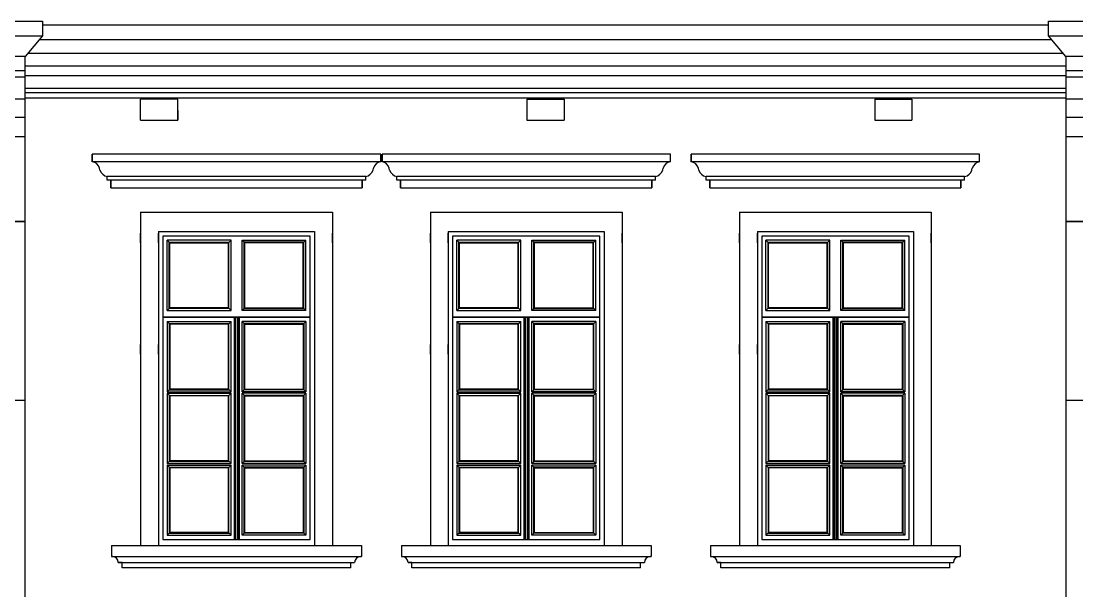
# Model space of a CAD drawing. Header units: millimetres. Extents: x 60 to 102290, y 34 to 65730.
# Drawn here: x 21996 to 29099, y 39121 to 42952 of the extents above; entities that cross this region are included whole.
import ezdxf

# ---------------------------------------------------------------- set-up
doc = ezdxf.new("R2010")
doc.units = ezdxf.units.MM

# ---------------------------------------------------------------- blocks, each defined once
blk = doc.blocks.new('98')
at = {"color": 7, "lineweight": 30, "ltscale": 100}
for p, q in [((206346.7, 160363.1), (206346.7, 160461.5)), ((206346.7, 160461.5), (206726.7, 160461.5)), ((206726.7, 160461.5), (206726.7, 160363.1)), ((206461.7, 160223.1), (206346.7, 160363.1)), ((206726.7, 160363.1), (206611.7, 160223.1)), ((206461.7, 160223.1), (206461.7, 151895.2)), ((206461.7, 160223.1), (206461.7, 159114)), ((206611.7, 160223.1), (206461.7, 160223.1)), ((206611.7, 151895.2), (206611.7, 160223.1)), ((206461.7, 160130.4), (206611.7, 160130.4)), ((206461.7, 160087.9), (206611.7, 160087.9)), ((206461.7, 159938.7), (206611.7, 159938.7)), ((206461.7, 159685.9), (206611.7, 159685.9)), ((206461.7, 159114), (206611.7, 159114)), ((206611.7, 159114), (206461.7, 159114)), ((206461.7, 157914), (206611.7, 157914))]:
    blk.add_line(p, q, dxfattribs=at)
at = {"color": 7, "lineweight": 25, "ltscale": 100}
for p, q in [((206461.7, 159816.4), (206611.7, 159816.4)), ((206461.7, 157914), (206461.7, 156714))]:
    blk.add_line(p, q, dxfattribs=at)
at = {"color": 7, "lineweight": 30, "ltscale": 100}
blk.add_lwpolyline([(206346.7, 160363.1), (206726.7, 160363.1)], dxfattribs=at)

msp = doc.modelspace()

# ---------------------------------------------------------------- linework, layer by layer
at = {"ltscale": 100}
for p, q in [((22139.3, 42927.8), (28909.1, 42927.8)), ((22118.2, 42827.8), (28930.2, 42827.8)), ((22043.5, 42736.9), (29004.9, 42736.9)), ((22024.3, 42651.9), (29024.1, 42651.9)), ((22024.3, 42586.9), (29024.1, 42586.9)), ((22024.3, 42501.9), (29024.1, 42501.9)), ((22024.3, 42471.9), (29024.1, 42471.9)), ((22024.3, 42436.9), (29024.1, 42436.9)), ((23049.4, 42426.9), (22799.4, 42426.9)), ((22799.4, 42286.9), (22799.4, 42426.9)), ((23049.4, 42286.9), (23049.4, 42426.9)), ((25399.4, 42426.9), (25399.4, 42286.9)), ((25399.4, 42426.9), (25649.4, 42426.9)), ((25649.4, 42426.9), (25649.4, 42286.9)), ((27739.7, 42426.9), (27739.7, 42286.9)), ((27739.7, 42426.9), (27989.7, 42426.9)), ((27989.7, 42426.9), (27989.7, 42286.9)), ((23049.5, 42351.9), (23049.5, 42286.9)), ((27739.4, 42351.9), (27739.4, 42286.9)), ((27739.7, 42351.9), (27739.4, 42351.9)), ((22799.4, 42286.9), (23049.4, 42286.9)), ((25399.4, 42286.9), (25649.4, 42286.9)), ((27739.7, 42286.9), (27989.7, 42286.9)), ((22475.1, 42056.9), (22475.1, 42006.9)), ((24415.1, 42056.9), (22475.1, 42056.9)), ((22475.1, 42006.9), (22475.1, 42056.9)), ((24415.1, 42006.9), (24415.1, 42056.9)), ((24424.1, 42056.9), (24424.1, 42006.9)), ((26364.1, 42056.9), (24424.1, 42056.9)), ((24424.1, 42006.9), (24424.1, 42056.9)), ((26364.1, 42006.9), (26364.1, 42056.9)), ((26504.1, 42056.9), (26504.1, 42006.9)), ((28444.1, 42056.9), (26504.1, 42056.9)), ((26504.1, 42006.9), (26504.1, 42056.9)), ((28444.1, 42006.9), (28444.1, 42056.9)), ((24415.1, 42006.9), (22475.1, 42006.9)), ((26364.1, 42006.9), (24424.1, 42006.9)), ((28444.1, 42006.9), (26504.1, 42006.9)), ((22526.4, 41950.9), (22523.8, 41963)), ((24363.8, 41950.9), (24366.4, 41963)), ((24475.4, 41950.9), (24472.7, 41963)), ((26312.8, 41950.9), (26315.4, 41963)), ((26555.4, 41950.9), (26552.8, 41963)), ((28392.8, 41950.9), (28395.4, 41963)), ((22575.1, 41881.9), (22575.1, 41906.9)), ((22600.1, 41881.9), (22600.1, 41831.9)), ((22600.1, 41831.9), (22600.1, 41881.9)), ((22600.1, 41881.9), (22600.1, 41831.9)), ((24290.1, 41831.9), (24290.1, 41881.9)), ((24290.1, 41881.9), (24290.1, 41831.9)), ((24315.1, 41881.9), (24315.1, 41906.9)), ((24524.1, 41881.9), (24524.1, 41906.9)), ((24549.1, 41881.9), (24549.1, 41831.9)), ((24549.1, 41831.9), (24549.1, 41881.9)), ((24549.1, 41881.9), (24549.1, 41831.9)), ((26239.1, 41831.9), (26239.1, 41881.9)), ((26239.1, 41881.9), (26239.1, 41831.9)), ((26264.1, 41881.9), (26264.1, 41906.9)), ((26604.1, 41881.9), (26604.1, 41906.9)), ((26629.1, 41881.9), (26629.1, 41831.9)), ((26629.1, 41831.9), (26629.1, 41881.9)), ((26629.1, 41881.9), (26629.1, 41831.9)), ((28319.1, 41831.9), (28319.1, 41881.9)), ((28319.1, 41881.9), (28319.1, 41831.9)), ((28344.1, 41881.9), (28344.1, 41906.9)), ((22600.1, 41831.9), (24290.1, 41831.9)), ((24549.1, 41831.9), (26239.1, 41831.9)), ((26629.1, 41831.9), (28319.1, 41831.9)), ((22800.3, 41666.9), (22800.3, 39426.9)), ((22800.3, 41666.9), (24089.9, 41666.9)), ((24089.9, 41666.9), (24089.9, 39426.9)), ((24749.2, 41666.9), (24749.2, 39426.9)), ((24749.2, 41666.9), (26038.9, 41666.9)), ((26038.9, 41666.9), (26038.9, 39426.9)), ((26829.2, 41666.9), (26829.2, 39426.9)), ((26829.2, 41666.9), (28118.9, 41666.9)), ((28118.9, 41666.9), (28118.9, 39426.9)), ((22800.3, 41461.9), (22800.3, 41526.9)), ((22920.3, 41536.9), (22920.3, 39426.9)), ((22920.3, 41536.9), (23969.9, 41536.9)), ((22920.3, 41461.9), (22920.3, 41526.9)), ((23969.9, 41536.9), (23969.9, 39426.9)), ((24749.2, 41461.9), (24749.2, 41526.9)), ((24869.2, 41536.9), (24869.2, 39426.9)), ((24869.2, 41536.9), (25918.9, 41536.9)), ((24869.2, 41461.9), (24869.2, 41526.9)), ((25918.9, 41536.9), (25918.9, 39426.9)), ((26829.2, 41461.9), (26829.2, 41526.9)), ((26949.2, 41536.9), (26949.2, 39426.9)), ((26949.2, 41536.9), (27998.9, 41536.9)), ((26949.2, 41461.9), (26949.2, 41526.9)), ((27998.9, 41536.9), (27998.9, 39426.9)), ((22800.3, 40711.9), (22800.3, 40776.9)), ((22920.3, 40711.9), (22920.3, 40776.9)), ((24749.2, 40711.9), (24749.2, 40776.9)), ((24869.2, 40711.9), (24869.2, 40776.9)), ((26829.2, 40711.9), (26829.2, 40776.9)), ((26949.2, 40711.9), (26949.2, 40776.9)), ((22605.1, 39426.9), (24285.1, 39426.9)), ((22605.1, 39426.9), (22605.1, 39351.9)), ((22920.3, 39426.9), (23969.9, 39426.9)), ((24285.1, 39426.9), (24285.1, 39351.9)), ((24554.1, 39426.9), (26234.1, 39426.9)), ((24554.1, 39426.9), (24554.1, 39351.9)), ((24869.2, 39426.9), (25918.9, 39426.9)), ((26234.1, 39426.9), (26234.1, 39351.9)), ((26634.1, 39426.9), (28314.1, 39426.9)), ((26634.1, 39426.9), (26634.1, 39351.9)), ((26949.2, 39426.9), (27998.9, 39426.9)), ((28314.1, 39426.9), (28314.1, 39351.9)), ((22605.1, 39351.9), (24285.1, 39351.9)), ((24554.1, 39351.9), (26234.1, 39351.9)), ((26634.1, 39351.9), (28314.1, 39351.9)), ((22675.1, 39311.9), (22650.1, 39311.9)), ((22675.1, 39276.9), (22675.1, 39311.9)), ((24215.1, 39311.9), (24240.1, 39311.9)), ((24215.1, 39276.9), (24215.1, 39311.9)), ((24624.1, 39311.9), (24599.1, 39311.9)), ((24624.1, 39276.9), (24624.1, 39311.9)), ((26164.1, 39311.9), (26189.1, 39311.9)), ((26164.1, 39276.9), (26164.1, 39311.9)), ((26679.1, 39311.9), (28244.1, 39311.9)), ((26704.1, 39311.9), (26679.1, 39311.9)), ((26704.1, 39276.9), (26704.1, 39311.9)), ((28244.1, 39311.9), (28269.1, 39311.9)), ((28244.1, 39276.9), (28244.1, 39311.9)), ((24215.1, 39276.9), (22675.1, 39276.9)), ((26164.1, 39276.9), (24624.1, 39276.9)), ((28244.1, 39276.9), (26704.1, 39276.9))]:
    msp.add_line(p, q, dxfattribs=at)
at = {"ltscale": 4}
for p, q in [((24315.1, 41906.9), (22575.1, 41906.9)), ((24315.1, 41881.9), (22575.1, 41881.9)), ((26264.1, 41906.9), (24524.1, 41906.9)), ((26264.1, 41881.9), (24524.1, 41881.9)), ((28344.1, 41906.9), (26604.1, 41906.9)), ((28344.1, 41881.9), (26604.1, 41881.9)), ((23940.7, 41506.9), (22950.3, 41506.9)), ((22950.3, 41506.9), (22950.3, 39466.9)), ((23940.7, 39466.9), (23940.7, 41506.9)), ((23970.3, 41526.9), (23970.3, 41461.9)), ((24090.3, 41461.9), (24090.3, 41526.9)), ((25889.6, 41506.9), (24899.2, 41506.9)), ((24899.2, 41506.9), (24899.2, 39466.9)), ((25889.6, 39466.9), (25889.6, 41506.9)), ((25919.2, 41526.9), (25919.2, 41461.9)), ((26039.2, 41461.9), (26039.2, 41526.9)), ((27969.6, 41506.9), (26979.2, 41506.9)), ((26979.2, 41506.9), (26979.2, 39466.9)), ((27969.6, 39466.9), (27969.6, 41506.9)), ((27999.3, 41526.9), (27999.3, 41461.9)), ((28119.3, 41461.9), (28119.3, 41526.9)), ((22978.3, 41006.5), (22978.3, 41478.9)), ((23408.3, 41478.9), (22978.3, 41478.9)), ((22996.3, 41460.9), (22978.3, 41478.8)), ((22992.3, 41464.9), (23394.3, 41464.9)), ((22992.3, 41020.5), (22992.3, 41464.9)), ((22996.3, 41460.9), (23390.3, 41460.9)), ((22996.3, 41024.5), (22996.3, 41460.9)), ((23390.3, 41460.9), (23408.3, 41478.8)), ((23390.3, 41024.5), (23390.3, 41460.9)), ((23394.3, 41020.5), (23394.3, 41464.9)), ((23408.3, 41006.5), (23408.3, 41478.9)), ((23482.3, 41006.5), (23482.3, 41478.9)), ((23482.3, 41478.9), (23912.7, 41478.9)), ((23500.3, 41460.9), (23482.3, 41478.8)), ((23898.7, 41464.9), (23496.3, 41464.9)), ((23496.3, 41020.5), (23496.3, 41464.9)), ((23894.7, 41460.9), (23500.3, 41460.9)), ((23500.3, 41024.5), (23500.3, 41460.9)), ((23894.7, 41460.9), (23912.7, 41478.8)), ((23894.7, 41024.5), (23894.7, 41460.9)), ((23898.7, 41020.5), (23898.7, 41464.9)), ((23912.7, 41006.5), (23912.7, 41478.9)), ((24927.2, 41006.5), (24927.2, 41478.9)), ((25357.2, 41478.9), (24927.2, 41478.9)), ((24945.2, 41460.9), (24927.2, 41478.8)), ((24941.2, 41464.9), (25343.2, 41464.9)), ((24941.2, 41020.5), (24941.2, 41464.9)), ((24945.2, 41460.9), (25339.2, 41460.9)), ((24945.2, 41024.5), (24945.2, 41460.9)), ((25339.2, 41460.9), (25357.2, 41478.8)), ((25339.2, 41024.5), (25339.2, 41460.9)), ((25343.2, 41020.5), (25343.2, 41464.9)), ((25357.2, 41006.5), (25357.2, 41478.9)), ((25431.2, 41006.5), (25431.2, 41478.9)), ((25431.2, 41478.9), (25861.6, 41478.9)), ((25449.2, 41460.9), (25431.2, 41478.8)), ((25847.6, 41464.9), (25445.2, 41464.9)), ((25445.2, 41020.5), (25445.2, 41464.9)), ((25843.6, 41460.9), (25449.2, 41460.9)), ((25449.2, 41024.5), (25449.2, 41460.9)), ((25843.6, 41460.9), (25861.6, 41478.8)), ((25843.6, 41024.5), (25843.6, 41460.9)), ((25847.6, 41020.5), (25847.6, 41464.9)), ((25861.6, 41006.5), (25861.6, 41478.9)), ((27007.2, 41006.5), (27007.2, 41478.9)), ((27437.2, 41478.9), (27007.2, 41478.9)), ((27025.2, 41460.9), (27007.2, 41478.8)), ((27021.2, 41464.9), (27423.2, 41464.9)), ((27021.2, 41020.5), (27021.2, 41464.9)), ((27025.2, 41460.9), (27419.2, 41460.9)), ((27025.2, 41024.5), (27025.2, 41460.9)), ((27419.2, 41460.9), (27437.2, 41478.8)), ((27419.2, 41024.5), (27419.2, 41460.9)), ((27423.2, 41020.5), (27423.2, 41464.9)), ((27437.2, 41006.5), (27437.2, 41478.9)), ((27511.2, 41006.5), (27511.2, 41478.9)), ((27511.2, 41478.9), (27941.6, 41478.9)), ((27529.2, 41460.9), (27511.2, 41478.8)), ((27927.6, 41464.9), (27525.2, 41464.9)), ((27525.2, 41020.5), (27525.2, 41464.9)), ((27923.6, 41460.9), (27529.2, 41460.9)), ((27529.2, 41024.5), (27529.2, 41460.9)), ((27923.6, 41460.9), (27941.6, 41478.8)), ((27923.6, 41024.5), (27923.6, 41460.9)), ((27927.6, 41020.5), (27927.6, 41464.9)), ((27941.6, 41006.5), (27941.6, 41478.9)), ((22996.3, 41024.4), (22978.3, 41006.5)), ((22978.3, 41006.5), (23408.3, 41006.5)), ((23394.3, 41020.5), (22992.3, 41020.5)), ((23390.3, 41024.5), (22996.3, 41024.5)), ((23390.3, 41024.4), (23408.3, 41006.5)), ((23500.3, 41024.4), (23482.3, 41006.5)), ((23912.7, 41006.5), (23482.3, 41006.5)), ((23496.3, 41020.5), (23898.7, 41020.5)), ((23500.3, 41024.5), (23894.7, 41024.5)), ((23894.7, 41024.5), (23912.7, 41006.5)), ((24945.2, 41024.4), (24927.2, 41006.5)), ((24927.2, 41006.5), (25357.2, 41006.5)), ((25343.2, 41020.5), (24941.2, 41020.5)), ((25339.2, 41024.5), (24945.2, 41024.5)), ((25339.2, 41024.4), (25357.2, 41006.5)), ((25449.2, 41024.4), (25431.2, 41006.5)), ((25861.6, 41006.5), (25431.2, 41006.5)), ((25445.2, 41020.5), (25847.6, 41020.5)), ((25449.2, 41024.5), (25843.6, 41024.5)), ((25843.6, 41024.5), (25861.6, 41006.5)), ((27025.2, 41024.4), (27007.2, 41006.5)), ((27007.2, 41006.5), (27437.2, 41006.5)), ((27423.2, 41020.5), (27021.2, 41020.5)), ((27419.2, 41024.5), (27025.2, 41024.5)), ((27419.2, 41024.4), (27437.2, 41006.5)), ((27529.2, 41024.4), (27511.2, 41006.5)), ((27941.6, 41006.5), (27511.2, 41006.5)), ((27525.2, 41020.5), (27927.6, 41020.5)), ((27529.2, 41024.5), (27923.6, 41024.5)), ((27923.6, 41024.5), (27941.6, 41006.5)), ((22950.3, 40963.5), (23940.7, 40963.5)), ((22950.3, 40961.5), (23940.7, 40961.5)), ((22978.3, 40932.5), (22978.3, 40459.9)), ((22978.3, 40932.5), (23408.3, 40932.5)), ((22996.3, 40914.4), (22978.3, 40932.3)), ((22992.3, 40918.5), (22992.3, 40473.9)), ((22992.3, 40918.5), (23394.3, 40918.5)), ((22996.3, 40914.5), (22996.3, 40477.9)), ((23390.3, 40914.5), (22996.3, 40914.5)), ((23390.3, 40914.4), (23408.3, 40932.3)), ((23390.3, 40477.9), (23390.3, 40914.5)), ((23394.3, 40473.9), (23394.3, 40918.5)), ((23408.3, 40459.9), (23408.3, 40932.5)), ((23428.3, 40961.5), (23428.3, 39466.9)), ((23433.3, 40961.5), (23433.3, 39466.9)), ((23439.3, 40961.5), (23439.3, 39466.9)), ((23451.3, 40961.5), (23451.3, 39466.9)), ((23457.3, 40961.5), (23457.3, 39466.9)), ((23462.3, 40961.5), (23462.3, 39466.9)), ((23482.3, 40459.9), (23482.3, 40932.5)), ((23912.7, 40932.5), (23482.3, 40932.5)), ((23500.3, 40914.4), (23482.3, 40932.3)), ((23496.3, 40473.9), (23496.3, 40918.5)), ((23898.7, 40918.5), (23496.3, 40918.5)), ((23500.3, 40477.9), (23500.3, 40914.5)), ((23500.3, 40914.5), (23894.7, 40914.5)), ((23894.7, 40914.4), (23912.7, 40932.3)), ((23894.7, 40914.5), (23894.7, 40477.9)), ((23898.7, 40918.5), (23898.7, 40473.9)), ((23912.7, 40932.5), (23912.7, 40459.9)), ((24899.2, 40963.5), (25889.6, 40963.5)), ((24899.2, 40961.5), (25889.6, 40961.5)), ((24927.2, 40932.5), (24927.2, 40459.9)), ((24927.2, 40932.5), (25357.2, 40932.5)), ((24945.2, 40914.4), (24927.2, 40932.3)), ((24941.2, 40918.5), (24941.2, 40473.9)), ((24941.2, 40918.5), (25343.2, 40918.5)), ((24945.2, 40914.5), (24945.2, 40477.9)), ((25339.2, 40914.5), (24945.2, 40914.5)), ((25339.2, 40914.4), (25357.2, 40932.3)), ((25339.2, 40477.9), (25339.2, 40914.5)), ((25343.2, 40473.9), (25343.2, 40918.5)), ((25357.2, 40459.9), (25357.2, 40932.5)), ((25377.2, 40961.5), (25377.2, 39466.9)), ((25382.2, 40961.5), (25382.2, 39466.9)), ((25388.2, 40961.5), (25388.2, 39466.9)), ((25400.2, 40961.5), (25400.2, 39466.9)), ((25406.2, 40961.5), (25406.2, 39466.9)), ((25411.2, 40961.5), (25411.2, 39466.9)), ((25431.2, 40459.9), (25431.2, 40932.5)), ((25861.6, 40932.5), (25431.2, 40932.5)), ((25449.2, 40914.4), (25431.2, 40932.3)), ((25445.2, 40473.9), (25445.2, 40918.5)), ((25847.6, 40918.5), (25445.2, 40918.5)), ((25449.2, 40477.9), (25449.2, 40914.5)), ((25449.2, 40914.5), (25843.6, 40914.5)), ((25843.6, 40914.4), (25861.6, 40932.3)), ((25843.6, 40914.5), (25843.6, 40477.9)), ((25847.6, 40918.5), (25847.6, 40473.9)), ((25861.6, 40932.5), (25861.6, 40459.9)), ((26979.2, 40963.5), (27969.6, 40963.5)), ((26979.2, 40961.5), (27969.6, 40961.5)), ((27007.2, 40932.5), (27007.2, 40459.9)), ((27007.2, 40932.5), (27437.2, 40932.5)), ((27025.2, 40914.4), (27007.2, 40932.3)), ((27021.2, 40918.5), (27021.2, 40473.9)), ((27021.2, 40918.5), (27423.2, 40918.5)), ((27025.2, 40914.5), (27025.2, 40477.9)), ((27419.2, 40914.5), (27025.2, 40914.5)), ((27419.2, 40914.4), (27437.2, 40932.3)), ((27419.2, 40477.9), (27419.2, 40914.5)), ((27423.2, 40473.9), (27423.2, 40918.5)), ((27437.2, 40459.9), (27437.2, 40932.5)), ((27457.2, 40961.5), (27457.2, 39466.9)), ((27462.2, 40961.5), (27462.2, 39466.9)), ((27468.2, 40961.5), (27468.2, 39466.9)), ((27480.2, 40961.5), (27480.2, 39466.9)), ((27486.2, 40961.5), (27486.2, 39466.9)), ((27491.2, 40961.5), (27491.2, 39466.9)), ((27511.2, 40459.9), (27511.2, 40932.5)), ((27941.6, 40932.5), (27511.2, 40932.5)), ((27529.2, 40914.4), (27511.2, 40932.3)), ((27525.2, 40473.9), (27525.2, 40918.5)), ((27927.6, 40918.5), (27525.2, 40918.5)), ((27529.2, 40477.9), (27529.2, 40914.5)), ((27529.2, 40914.5), (27923.6, 40914.5)), ((27923.6, 40914.4), (27941.6, 40932.3)), ((27923.6, 40914.5), (27923.6, 40477.9)), ((27927.6, 40918.5), (27927.6, 40473.9)), ((27941.6, 40932.5), (27941.6, 40459.9)), ((22996.3, 40477.9), (22978.3, 40459.9)), ((22978.3, 40459.9), (23408.3, 40459.9)), ((22978.3, 40449.9), (23408.3, 40449.9)), ((22978.3, 40449.9), (22978.3, 39977.4)), ((22978.3, 40449.9), (23408.3, 40449.9)), ((22996.3, 40431.9), (22978.3, 40449.8)), ((22992.3, 40473.9), (23394.3, 40473.9)), ((22992.3, 40435.9), (22992.3, 39991.4)), ((22992.3, 40435.9), (23394.3, 40435.9)), ((23390.3, 40477.9), (22996.3, 40477.9)), ((22996.3, 40431.9), (22996.3, 39995.4)), ((23390.3, 40431.9), (22996.3, 40431.9)), ((23390.3, 40477.9), (23408.3, 40459.9)), ((23390.3, 40431.8), (23408.3, 40449.8)), ((23390.3, 39995.4), (23390.3, 40431.9)), ((23394.3, 39991.4), (23394.3, 40435.9)), ((23408.3, 39977.4), (23408.3, 40449.9)), ((23500.3, 40477.9), (23482.3, 40459.9)), ((23912.7, 40459.9), (23482.3, 40459.9)), ((23912.7, 40449.9), (23482.3, 40449.9)), ((23482.3, 39977.4), (23482.3, 40449.9)), ((23912.7, 40449.9), (23482.3, 40449.9)), ((23500.3, 40431.8), (23482.3, 40449.8)), ((23898.7, 40473.9), (23496.3, 40473.9)), ((23496.3, 39991.4), (23496.3, 40435.9)), ((23898.7, 40435.9), (23496.3, 40435.9)), ((23500.3, 40477.9), (23894.7, 40477.9)), ((23500.3, 39995.4), (23500.3, 40431.9)), ((23500.3, 40431.9), (23894.7, 40431.9)), ((23894.7, 40477.8), (23912.7, 40459.9)), ((23894.7, 40431.8), (23912.7, 40449.8)), ((23894.7, 40431.9), (23894.7, 39995.4)), ((23898.7, 40435.9), (23898.7, 39991.4)), ((23912.7, 40449.9), (23912.7, 39977.4)), ((24945.2, 40477.9), (24927.2, 40459.9)), ((24927.2, 40459.9), (25357.2, 40459.9)), ((24927.2, 40449.9), (25357.2, 40449.9)), ((24927.2, 40449.9), (24927.2, 39977.4)), ((24927.2, 40449.9), (25357.2, 40449.9)), ((24945.2, 40431.9), (24927.2, 40449.8)), ((24941.2, 40473.9), (25343.2, 40473.9)), ((24941.2, 40435.9), (24941.2, 39991.4)), ((24941.2, 40435.9), (25343.2, 40435.9)), ((25339.2, 40477.9), (24945.2, 40477.9)), ((24945.2, 40431.9), (24945.2, 39995.4)), ((25339.2, 40431.9), (24945.2, 40431.9)), ((25339.2, 40477.9), (25357.2, 40459.9)), ((25339.2, 40431.8), (25357.2, 40449.8)), ((25339.2, 39995.4), (25339.2, 40431.9)), ((25343.2, 39991.4), (25343.2, 40435.9)), ((25357.2, 39977.4), (25357.2, 40449.9)), ((25449.2, 40477.9), (25431.2, 40459.9)), ((25861.6, 40459.9), (25431.2, 40459.9)), ((25861.6, 40449.9), (25431.2, 40449.9)), ((25431.2, 39977.4), (25431.2, 40449.9)), ((25861.6, 40449.9), (25431.2, 40449.9)), ((25449.2, 40431.8), (25431.2, 40449.8)), ((25847.6, 40473.9), (25445.2, 40473.9)), ((25445.2, 39991.4), (25445.2, 40435.9)), ((25847.6, 40435.9), (25445.2, 40435.9)), ((25449.2, 40477.9), (25843.6, 40477.9)), ((25449.2, 39995.4), (25449.2, 40431.9)), ((25449.2, 40431.9), (25843.6, 40431.9)), ((25843.6, 40477.8), (25861.6, 40459.9)), ((25843.6, 40431.8), (25861.6, 40449.8)), ((25843.6, 40431.9), (25843.6, 39995.4)), ((25847.6, 40435.9), (25847.6, 39991.4)), ((25861.6, 40449.9), (25861.6, 39977.4)), ((27025.2, 40477.9), (27007.2, 40459.9)), ((27007.2, 40459.9), (27437.2, 40459.9)), ((27007.2, 40449.9), (27437.2, 40449.9)), ((27007.2, 40449.9), (27007.2, 39977.4)), ((27007.2, 40449.9), (27437.2, 40449.9)), ((27025.2, 40431.9), (27007.2, 40449.8)), ((27021.2, 40473.9), (27423.2, 40473.9)), ((27021.2, 40435.9), (27021.2, 39991.4)), ((27021.2, 40435.9), (27423.2, 40435.9)), ((27419.2, 40477.9), (27025.2, 40477.9)), ((27025.2, 40431.9), (27025.2, 39995.4)), ((27419.2, 40431.9), (27025.2, 40431.9)), ((27419.2, 40477.9), (27437.2, 40459.9)), ((27419.2, 40431.8), (27437.2, 40449.8)), ((27419.2, 39995.4), (27419.2, 40431.9)), ((27423.2, 39991.4), (27423.2, 40435.9)), ((27437.2, 39977.4), (27437.2, 40449.9)), ((27529.2, 40477.9), (27511.2, 40459.9)), ((27941.6, 40459.9), (27511.2, 40459.9)), ((27941.6, 40449.9), (27511.2, 40449.9)), ((27511.2, 39977.4), (27511.2, 40449.9)), ((27941.6, 40449.9), (27511.2, 40449.9)), ((27529.2, 40431.8), (27511.2, 40449.8)), ((27927.6, 40473.9), (27525.2, 40473.9)), ((27525.2, 39991.4), (27525.2, 40435.9)), ((27927.6, 40435.9), (27525.2, 40435.9)), ((27529.2, 40477.9), (27923.6, 40477.9)), ((27529.2, 39995.4), (27529.2, 40431.9)), ((27529.2, 40431.9), (27923.6, 40431.9)), ((27923.6, 40477.8), (27941.6, 40459.9)), ((27923.6, 40431.8), (27941.6, 40449.8)), ((27923.6, 40431.9), (27923.6, 39995.4)), ((27927.6, 40435.9), (27927.6, 39991.4)), ((27941.6, 40449.9), (27941.6, 39977.4)), ((22996.3, 39995.3), (22978.3, 39977.4)), ((22992.3, 39991.4), (23394.3, 39991.4)), ((23390.3, 39995.4), (22996.3, 39995.4)), ((23390.3, 39995.3), (23408.3, 39977.4)), ((23500.3, 39995.3), (23482.3, 39977.4)), ((23898.7, 39991.4), (23496.3, 39991.4)), ((23500.3, 39995.4), (23894.7, 39995.4)), ((23894.7, 39995.3), (23912.7, 39977.4)), ((24945.2, 39995.3), (24927.2, 39977.4)), ((24941.2, 39991.4), (25343.2, 39991.4)), ((25339.2, 39995.4), (24945.2, 39995.4)), ((25339.2, 39995.3), (25357.2, 39977.4)), ((25449.2, 39995.3), (25431.2, 39977.4)), ((25847.6, 39991.4), (25445.2, 39991.4)), ((25449.2, 39995.4), (25843.6, 39995.4)), ((25843.6, 39995.3), (25861.6, 39977.4)), ((27025.2, 39995.3), (27007.2, 39977.4)), ((27021.2, 39991.4), (27423.2, 39991.4)), ((27419.2, 39995.4), (27025.2, 39995.4)), ((27419.2, 39995.3), (27437.2, 39977.4)), ((27529.2, 39995.3), (27511.2, 39977.4)), ((27927.6, 39991.4), (27525.2, 39991.4)), ((27529.2, 39995.4), (27923.6, 39995.4)), ((27923.6, 39995.3), (27941.6, 39977.4)), ((22978.3, 39977.4), (23408.3, 39977.4)), ((22978.3, 39967.4), (23408.3, 39967.4)), ((22978.3, 39967.4), (22978.3, 39494.8)), ((22978.3, 39967.4), (23408.3, 39967.4)), ((22996.3, 39949.4), (22978.3, 39967.3)), ((22992.3, 39953.4), (22992.3, 39508.8)), ((22992.3, 39953.4), (23394.3, 39953.4)), ((22996.3, 39949.4), (22996.3, 39512.8)), ((23390.3, 39949.4), (22996.3, 39949.4)), ((23390.3, 39949.4), (23408.3, 39967.3)), ((23390.3, 39512.8), (23390.3, 39949.4)), ((23394.3, 39508.8), (23394.3, 39953.4)), ((23408.3, 39494.8), (23408.3, 39967.4)), ((23912.7, 39977.4), (23482.3, 39977.4)), ((23912.7, 39967.4), (23482.3, 39967.4)), ((23482.3, 39494.8), (23482.3, 39967.4)), ((23912.7, 39967.4), (23482.3, 39967.4)), ((23500.3, 39949.4), (23482.3, 39967.3)), ((23496.3, 39508.8), (23496.3, 39953.4)), ((23898.7, 39953.4), (23496.3, 39953.4)), ((23500.3, 39512.8), (23500.3, 39949.4)), ((23500.3, 39949.4), (23894.7, 39949.4)), ((23894.7, 39949.4), (23912.7, 39967.3)), ((23894.7, 39949.4), (23894.7, 39512.8)), ((23898.7, 39953.4), (23898.7, 39508.8)), ((23912.7, 39967.4), (23912.7, 39494.8)), ((24927.2, 39977.4), (25357.2, 39977.4)), ((24927.2, 39967.4), (25357.2, 39967.4)), ((24927.2, 39967.4), (24927.2, 39494.8)), ((24927.2, 39967.4), (25357.2, 39967.4)), ((24945.2, 39949.4), (24927.2, 39967.3)), ((24941.2, 39953.4), (24941.2, 39508.8)), ((24941.2, 39953.4), (25343.2, 39953.4)), ((24945.2, 39949.4), (24945.2, 39512.8)), ((25339.2, 39949.4), (24945.2, 39949.4)), ((25339.2, 39949.4), (25357.2, 39967.3)), ((25339.2, 39512.8), (25339.2, 39949.4)), ((25343.2, 39508.8), (25343.2, 39953.4)), ((25357.2, 39494.8), (25357.2, 39967.4)), ((25861.6, 39977.4), (25431.2, 39977.4)), ((25861.6, 39967.4), (25431.2, 39967.4)), ((25431.2, 39494.8), (25431.2, 39967.4)), ((25861.6, 39967.4), (25431.2, 39967.4)), ((25449.2, 39949.4), (25431.2, 39967.3)), ((25445.2, 39508.8), (25445.2, 39953.4)), ((25847.6, 39953.4), (25445.2, 39953.4)), ((25449.2, 39512.8), (25449.2, 39949.4)), ((25449.2, 39949.4), (25843.6, 39949.4)), ((25843.6, 39949.4), (25861.6, 39967.3)), ((25843.6, 39949.4), (25843.6, 39512.8)), ((25847.6, 39953.4), (25847.6, 39508.8)), ((25861.6, 39967.4), (25861.6, 39494.8)), ((27007.2, 39977.4), (27437.2, 39977.4)), ((27007.2, 39967.4), (27437.2, 39967.4)), ((27007.2, 39967.4), (27007.2, 39494.8)), ((27007.2, 39967.4), (27437.2, 39967.4)), ((27025.2, 39949.4), (27007.2, 39967.3)), ((27021.2, 39953.4), (27021.2, 39508.8)), ((27021.2, 39953.4), (27423.2, 39953.4)), ((27025.2, 39949.4), (27025.2, 39512.8)), ((27419.2, 39949.4), (27025.2, 39949.4)), ((27419.2, 39949.4), (27437.2, 39967.3)), ((27419.2, 39512.8), (27419.2, 39949.4)), ((27423.2, 39508.8), (27423.2, 39953.4)), ((27437.2, 39494.8), (27437.2, 39967.4)), ((27941.6, 39977.4), (27511.2, 39977.4)), ((27941.6, 39967.4), (27511.2, 39967.4)), ((27511.2, 39494.8), (27511.2, 39967.4)), ((27941.6, 39967.4), (27511.2, 39967.4)), ((27529.2, 39949.4), (27511.2, 39967.3)), ((27525.2, 39508.8), (27525.2, 39953.4)), ((27927.6, 39953.4), (27525.2, 39953.4)), ((27529.2, 39512.8), (27529.2, 39949.4)), ((27529.2, 39949.4), (27923.6, 39949.4)), ((27923.6, 39949.4), (27941.6, 39967.3)), ((27923.6, 39949.4), (27923.6, 39512.8)), ((27927.6, 39953.4), (27927.6, 39508.8)), ((27941.6, 39967.4), (27941.6, 39494.8)), ((22996.3, 39512.8), (22978.3, 39494.9)), ((22978.3, 39494.9), (23408.3, 39494.9)), ((22978.3, 39494.8), (23408.3, 39494.8)), ((22992.3, 39508.9), (23394.3, 39508.9)), ((22992.3, 39508.8), (23394.3, 39508.8)), ((22996.3, 39512.9), (23390.3, 39512.9)), ((23390.3, 39512.8), (22996.3, 39512.8)), ((23390.3, 39512.8), (23408.3, 39494.9)), ((23500.3, 39512.8), (23482.3, 39494.9)), ((23912.7, 39494.9), (23482.3, 39494.9)), ((23912.7, 39494.8), (23482.3, 39494.8)), ((23898.7, 39508.9), (23496.3, 39508.9)), ((23898.7, 39508.8), (23496.3, 39508.8)), ((23500.3, 39512.8), (23894.7, 39512.8)), ((23894.7, 39512.8), (23912.7, 39494.9)), ((24945.2, 39512.8), (24927.2, 39494.9)), ((24927.2, 39494.9), (25357.2, 39494.9)), ((24927.2, 39494.8), (25357.2, 39494.8)), ((24941.2, 39508.9), (25343.2, 39508.9)), ((24941.2, 39508.8), (25343.2, 39508.8)), ((24945.2, 39512.9), (25339.2, 39512.9)), ((25339.2, 39512.8), (24945.2, 39512.8)), ((25339.2, 39512.8), (25357.2, 39494.9)), ((25449.2, 39512.8), (25431.2, 39494.9)), ((25861.6, 39494.9), (25431.2, 39494.9)), ((25861.6, 39494.8), (25431.2, 39494.8)), ((25847.6, 39508.9), (25445.2, 39508.9)), ((25847.6, 39508.8), (25445.2, 39508.8)), ((25449.2, 39512.8), (25843.6, 39512.8)), ((25843.6, 39512.8), (25861.6, 39494.9)), ((27025.2, 39512.8), (27007.2, 39494.9)), ((27007.2, 39494.9), (27437.2, 39494.9)), ((27007.2, 39494.8), (27437.2, 39494.8)), ((27021.2, 39508.9), (27423.2, 39508.9)), ((27021.2, 39508.8), (27423.2, 39508.8)), ((27025.2, 39512.9), (27419.2, 39512.9)), ((27419.2, 39512.8), (27025.2, 39512.8)), ((27419.2, 39512.8), (27437.2, 39494.9)), ((27529.2, 39512.8), (27511.2, 39494.9)), ((27941.6, 39494.9), (27511.2, 39494.9)), ((27941.6, 39494.8), (27511.2, 39494.8)), ((27927.6, 39508.9), (27525.2, 39508.9)), ((27927.6, 39508.8), (27525.2, 39508.8)), ((27529.2, 39512.8), (27923.6, 39512.8)), ((27923.6, 39512.8), (27941.6, 39494.9)), ((22950.3, 39466.9), (23940.7, 39466.9)), ((24899.2, 39466.9), (25889.6, 39466.9)), ((26979.2, 39466.9), (27969.6, 39466.9)), ((22650.1, 39311.9), (24215.1, 39311.9)), ((24599.1, 39311.9), (26164.1, 39311.9))]:
    msp.add_line(p, q, dxfattribs=at)
at = {"ltscale": 100}
for centre, radius, start, end in [((22461.9, 41943.3), 65, 17.64453, 78.23804), ((24428.4, 41943.3), 65, 101.76196, 162.35547), ((24410.8, 41943.3), 65, 17.64453, 78.23804), ((26377.3, 41943.3), 65, 101.76196, 162.35547), ((26490.8, 41943.3), 65, 17.64453, 78.23804), ((28457.3, 41943.3), 65, 101.76196, 162.35547), ((22588.4, 41970.6), 65, 197.64453, 258.23804), ((24301.9, 41970.6), 65, 281.76196, 342.35547), ((24537.3, 41970.6), 65, 197.64453, 258.23804), ((26250.8, 41970.6), 65, 281.76196, 342.35547), ((26617.3, 41970.6), 65, 197.64453, 258.23804), ((28330.8, 41970.6), 65, 281.76196, 342.35547), ((22610.1, 39311.9), 40, 0, 90), ((24280.1, 39311.9), 40, 90, 180), ((24559.1, 39311.9), 40, 0, 90), ((26229.1, 39311.9), 40, 90, 180), ((26639.1, 39311.9), 40, 0, 90), ((28309.1, 39311.9), 40, 90, 180)]:
    msp.add_arc(centre, radius, start, end, dxfattribs=at)

# ---------------------------------------------------------------- block references
at = {"xscale": 1.000008334555589, "yscale": 1.000008334555589, "zscale": 1.000008334555589}
for p in [(-184589.2, -117510.9), (-177439.4, -117510.9)]:
    msp.add_blockref('98', p, dxfattribs=at)

doc.saveas('drawing.dxf')
